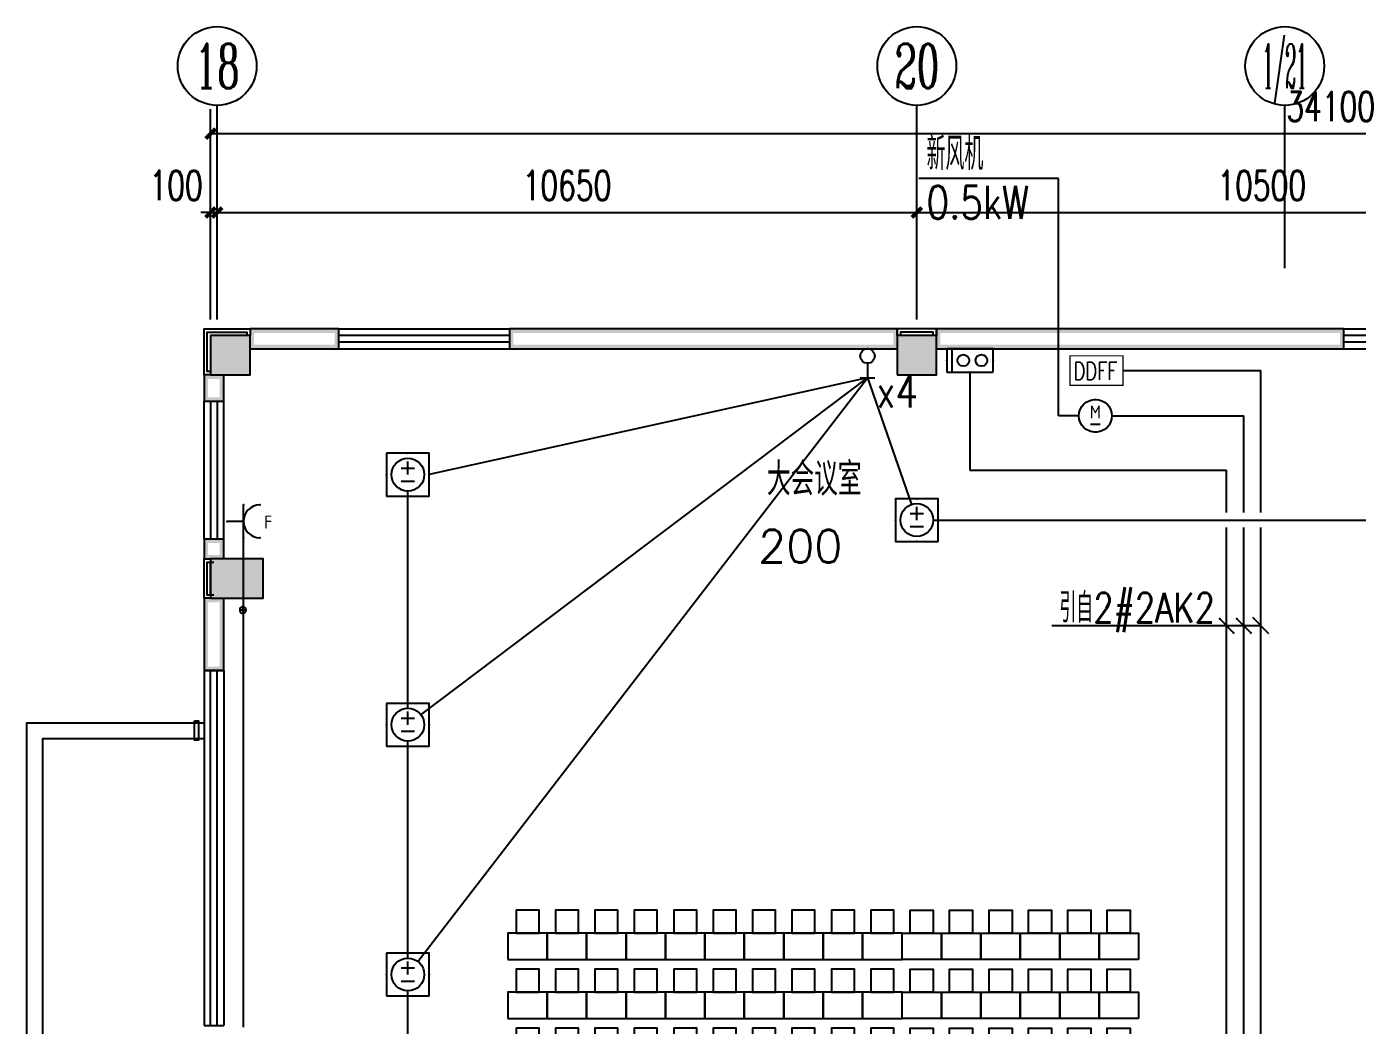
# Model space of a CAD drawing. Extents: x 101023 to 279373, y -114511 to 293844.
# Drawn here: x 203430 to 223686, y 106238 to 121441 of the extents above; entities that cross this region are included whole.
import ezdxf
from ezdxf.enums import TextEntityAlignment as Align

# ---------------------------------------------------------------- set-up
doc = ezdxf.new("R2010")
doc.units = 0
doc.header["$LTSCALE"] = 1000
doc.header["$MEASUREMENT"] = 0
for name, color, linetype in [('AXIS', 3, 'Continuous'), ('AXIS_TEXT', 7, 'Continuous'), ('BZ', 7, 'Continuous'), ('COLUMN', 2, 'Continuous'), ('DIM-照明', 3, 'Continuous'), ('EQUIP-动力', 3, 'Continuous'), ('EQUIP-插座', 3, 'Continuous'), ('EQUIP-照明', 3, 'Continuous'), ('PUB_DIM', 3, 'Continuous'), ('PUB_HATCH', 8, 'Continuous'), ('PUB_TEXT', 7, 'Continuous'), ('PUB_WALL', 2, 'Continuous'), ('STAIR', 2, 'Continuous'), ('WALL', 2, 'Continuous'), ('WINDOW', 2, 'Continuous'), ('WIRE-照明', 6, 'Continuous'), ('家具', 8, 'Continuous'), ('排水', 153, 'Continuous')]:
    doc.layers.add(name, color=color, linetype=linetype)
doc.styles.add('_TCH_AXIS', font='COMPLEX', dxfattribs={"bigfont": 'GBCBIG'})
doc.styles.add('_TCH_DIM_T3', font='SIMPLEX', dxfattribs={"width": 0.705882, "bigfont": 'GBCBIG'})
doc.styles.add('_TEL_ATTDEF', font='gbenor', dxfattribs={"bigfont": 'gbcbig'})
doc.styles.add('_TEL_DIM', font='simplex.shx', dxfattribs={"width": 0.8, "height": 3.5, "bigfont": 'gbcbig.shx'})
doc.styles.add('COMPLEX', font='COMPLEX')
doc.styles.add('HZ', font='txt', dxfattribs={"bigfont": 'hztxt'})
doc.styles.get("Standard").update_dxf_attribs({"font": 'simplex.shx', "width": 0.8, "bigfont": 'gbcbig.shx'})
doc.dimstyles.new('_TCH_ARCH&&150', dxfattribs={"dimtxt": 446.25, "dimasz": 150, "dimexe": 375, "dimexo": 450, "dimgap": 189.375, "dimtad": 1, "dimdec": 0, "dimzin": 0, "dimdsep": 46, "dimtxsty": '_TCH_DIM_T3', "dimblk": 'ARCHTICK', "dimcen": 0.09, "dimclrt": 7, "dimazin": 2, "dimtfac": 1, "dimtdec": 0, "dimtix": 1, "dimtmove": 2, "dimatfit": 3, "dimfxl": 1, "dimtolj": 1, "dimtzin": 0, "dimarcsym": 0})

# ---------------------------------------------------------------- blocks, each defined once
blk = doc.blocks.new('$equip$00002889')
for p, q in [((-0.65, 0.65), (-0.65, -0.65)), ((0.65, 0.65), (-0.65, 0.65)), ((0.65, -0.65), (0.65, 0.65)), ((-0.2, 0.2), (0.2, 0.2)), ((0, 0), (0, 0.4)), ((-0.2, -0.2), (0.2, -0.2)), ((-0.65, -0.65), (0.65, -0.65))]:
    blk.add_line(p, q)
at = {"const_width": 0.04}
blk.add_lwpolyline([(-0.65, 0.65), (-0.65, -0.65), (0.65, -0.65), (0.65, 0.65), (-0.65, 0.65), (-0.65, -0.65)], dxfattribs=at)
blk.add_circle((0, 0), 0.5)
for p in [(0, 0.65), (-0.65, 0), (0.65, 0), (0, -0.65)]:
    blk.add_point(p)
at = {"color": 7, "style": '_TEL_DIM', "flags": 1}
for tag in ['A', 'REMARK']:
    blk.add_attdef(tag, text='', height=0.00002, dxfattribs=at).set_placement((0, 0), align=Align.MIDDLE_CENTER)
blk = doc.blocks.new('$equip_U$00000128(DESKTOP-1KLGLJ7)')
at = {"const_width": 0.04}
blk.add_lwpolyline([(0.808, 0.437), (0.808, -0.461), (-0.808, -0.461), (-0.808, 0.437)], close=True, dxfattribs=at)
at = {"color": 7, "style": 'HZ', "width": 0.75}
blk.add_text('DDFF', height=0.5333, dxfattribs=at).set_placement((-0.699, -0.292))
at = {"color": 7, "style": '_TEL_DIM', "flags": 1}
blk.add_attdef('A', text='', height=0.0000167, dxfattribs=at).set_placement((0, 0), align=Align.MIDDLE_CENTER)
blk = doc.blocks.new('$equip$00002872')
blk.add_line((-0.15, -0.25), (0.15, -0.25))
at = {"const_width": 0.04}
blk.add_lwpolyline([(0, 0.5, -1), (0, -0.5, -1), (0, 0.5, 0.021884)], format="xyb", dxfattribs=at)
blk.add_circle((0, 0), 0.5)
at = {"color": 7, "style": '_TEL_DIM'}
blk.add_attdef('$TEXT$', text='', height=0.4, dxfattribs=at).set_placement((0, 0.118), align=Align.MIDDLE_CENTER)
at = {"color": 7, "style": '_TEL_DIM', "flags": 1}
for tag in ['A', 'REMARK']:
    blk.add_attdef(tag, text='', height=0.00002, dxfattribs=at).set_placement((0, 0), align=Align.MIDDLE_CENTER)
blk = doc.blocks.new('$equip$00002810')
for p, q in [((0.5, 0.5), (-0.5, 0.5)), ((0, 0.5), (0, 0))]:
    blk.add_line(p, q)
blk.add_arc((0, 1), 0.5, 180, 0)
for p in [(-0.5, 1), (0.5, 1), (-0.5, 0.5), (0.5, 0.5), (0, 0)]:
    blk.add_point(p)
at = {"color": 7, "style": '_TEL_DIM'}
blk.add_attdef('$TEXT$', text='', height=0.4, dxfattribs=at).set_placement((0.023, 1.257), align=Align.MIDDLE_CENTER)
at = {"color": 7, "style": '_TEL_DIM', "flags": 1}
for tag in ['A', 'REMARK']:
    blk.add_attdef(tag, text='', height=0.000025, dxfattribs=at).set_placement((0, 0), align=Align.MIDDLE_CENTER)
blk = doc.blocks.new('$equip_U$00000208(DESKTOP-1KLGLJ7)')
for p, q in [((0.707, 0.714), (-0.707, 0.714)), ((-0.707, 0.707), (-0.707, -0.007)), ((0.542, 0.714), (0.542, 0)), ((0.707, 0), (0.707, 0.714)), ((-0.707, 0), (0.707, 0))]:
    blk.add_line(p, q)
for centre in [(-0.35, 0.357), (0.2, 0.357)]:
    blk.add_circle(centre, 0.179)
for p in [(0, 0.714), (-0.707, 0.35), (0, 0), (0.707, 0.357)]:
    blk.add_point(p)
at = {"color": 7, "style": '_TEL_DIM', "flags": 1}
for tag in ['A', 'REMARK']:
    blk.add_attdef(tag, text='', height=0.00002, dxfattribs=at).set_placement((0, 0), align=Align.MIDDLE_CENTER)
blk = doc.blocks.new('$equip$00002672')
for p, q in [((0.222, 0.889), (-0.222, 0.889)), ((0, 0.444), (0, 0.889))]:
    blk.add_line(p, q)
blk.add_circle((0, 0.222), 0.222)
for p in [(0, 0.889), (-0.222, 0.222), (0, 0), (0.222, 0.222)]:
    blk.add_point(p)
at = {"color": 7, "style": '_TEL_DIM', "flags": 1}
for tag in ['A', 'REMARK']:
    blk.add_attdef(tag, text='', height=0.00002, dxfattribs=at).set_placement((0, 0), align=Align.MIDDLE_CENTER)
blk = doc.blocks.new('$equip_U$00000201(DESKTOP-1KLGLJ7)')
blk.add_line((-0.212, -0.212), (0.212, 0.212))
for p in [(0, 0), (0.212, 0.212), (-0.212, -0.212)]:
    blk.add_point(p)
at = {"color": 7, "style": '_TEL_DIM', "flags": 1}
for tag in ['A', 'REMARK']:
    blk.add_attdef(tag, text='', height=0.00002, dxfattribs=at).set_placement((0, 0), align=Align.MIDDLE_CENTER)
blk = doc.blocks.new('ng')
at = {"layer": '排水'}
for p, q in [((345991, 781358), (346091, 781358)), ((346041, 781408), (346041, 781308))]:
    blk.add_line(p, q, dxfattribs=at)
blk.add_circle((346041, 781358), 50, dxfattribs=at)
blk = doc.blocks.new('雨水管')
at = {"layer": '排水', "xscale": -1}
blk.add_blockref('ng', (1354092, -80444), dxfattribs=at)
blk = doc.blocks.new('_AXISO')
blk.add_circle((0, 0), 0.5)
at = {"layer": 'AXIS_TEXT', "style": 'COMPLEX', "width": 1.041667}
blk.add_attdef('A', text='', height=0.56, dxfattribs=at).set_placement((-0.25, -0.28), (0.25, -0.28), align=Align.FIT)
blk = doc.blocks.new('_ArchTick')
at = {"color": 0, "linetype": 'ByBlock', "const_width": 0.4}
blk.add_lwpolyline([(-0.5, -0.5), (0.5, 0.5)], dxfattribs=at)
blk = doc.blocks.new('*D94')
at = {"layer": 'Defpoints', "color": 0, "transparency": 16777216}
for p in [(1041708, 836915), (1007608, 834838), (1041708, 834838)]:
    blk.add_point(p, dxfattribs=at)
at = {"layer": 'PUB_DIM', "color": 0, "lineweight": -2, "transparency": 16777216}
for p, q in [((1007608, 835288), (1007608, 837290)), ((1041708, 835288), (1041708, 837290)), ((1007608, 836915), (1041708, 836915))]:
    blk.add_line(p, q, dxfattribs=at)
at = {"layer": 'PUB_DIM', "color": 0, "lineweight": -2, "transparency": 16777216, "xscale": 150, "yscale": 150, "zscale": 150, "rotation": 180}
blk.add_blockref('_ArchTick', (1007608, 836915), dxfattribs=at)
at = {"layer": 'PUB_DIM', "color": 0, "lineweight": -2, "transparency": 16777216, "xscale": 150, "yscale": 150, "zscale": 150}
blk.add_blockref('_ArchTick', (1041708, 836915), dxfattribs=at)
at = {"layer": 'PUB_DIM', "color": 7, "transparency": 16777216, "insert": (1024658, 837327), "char_height": 446.2, "attachment_point": 5, "style": '_TCH_DIM_T3'}
blk.add_mtext('\\A1;34100', dxfattribs=at)
blk = doc.blocks.new('*D95')
at = {"layer": 'Defpoints', "color": 0, "transparency": 16777216}
for p in [(1007708, 835715), (1007608, 833638), (1007708, 833638)]:
    blk.add_point(p, dxfattribs=at)
at = {"layer": 'PUB_DIM', "color": 0, "lineweight": -2, "transparency": 16777216}
for p, q in [((1007608, 834088), (1007608, 836090)), ((1007708, 834088), (1007708, 836090)), ((1007608, 835715), (1007458, 835715)), ((1007608, 835715), (1007708, 835715)), ((1007708, 835715), (1007858, 835715))]:
    blk.add_line(p, q, dxfattribs=at)
at = {"layer": 'PUB_DIM', "color": 0, "lineweight": -2, "transparency": 16777216, "xscale": 150, "yscale": 150, "zscale": 150}
blk.add_blockref('_ArchTick', (1007608, 835715), dxfattribs=at)
at = {"layer": 'PUB_DIM', "color": 0, "lineweight": -2, "transparency": 16777216, "xscale": 150, "yscale": 150, "zscale": 150, "rotation": 180}
blk.add_blockref('_ArchTick', (1007708, 835715), dxfattribs=at)
at = {"layer": 'PUB_DIM', "color": 7, "transparency": 16777216, "insert": (1007083, 836127), "char_height": 446.2, "attachment_point": 5, "style": '_TCH_DIM_T3'}
blk.add_mtext('\\A1;100', dxfattribs=at)
blk = doc.blocks.new('*D96')
at = {"layer": 'Defpoints', "color": 0, "transparency": 16777216}
for p in [(1018358, 835715), (1007708, 833638), (1018358, 833638)]:
    blk.add_point(p, dxfattribs=at)
at = {"layer": 'PUB_DIM', "color": 0, "lineweight": -2, "transparency": 16777216}
for p, q in [((1007708, 834088), (1007708, 836090)), ((1018358, 834088), (1018358, 836090)), ((1007708, 835715), (1018358, 835715))]:
    blk.add_line(p, q, dxfattribs=at)
at = {"layer": 'PUB_DIM', "color": 0, "lineweight": -2, "transparency": 16777216, "xscale": 150, "yscale": 150, "zscale": 150, "rotation": 180}
blk.add_blockref('_ArchTick', (1007708, 835715), dxfattribs=at)
at = {"layer": 'PUB_DIM', "color": 0, "lineweight": -2, "transparency": 16777216, "xscale": 150, "yscale": 150, "zscale": 150}
blk.add_blockref('_ArchTick', (1018358, 835715), dxfattribs=at)
at = {"layer": 'PUB_DIM', "color": 7, "transparency": 16777216, "insert": (1013033, 836127), "char_height": 446.2, "attachment_point": 5, "style": '_TCH_DIM_T3'}
blk.add_mtext('\\A1;10650', dxfattribs=at)
blk = doc.blocks.new('*D97')
at = {"layer": 'Defpoints', "color": 0, "transparency": 16777216}
for p in [(1028858, 835715), (1018358, 833638), (1028858, 833638)]:
    blk.add_point(p, dxfattribs=at)
at = {"layer": 'PUB_DIM', "color": 0, "lineweight": -2, "transparency": 16777216}
for p, q in [((1018358, 834088), (1018358, 836090)), ((1028858, 834088), (1028858, 836090)), ((1018358, 835715), (1028858, 835715))]:
    blk.add_line(p, q, dxfattribs=at)
at = {"layer": 'PUB_DIM', "color": 0, "lineweight": -2, "transparency": 16777216, "xscale": 150, "yscale": 150, "zscale": 150, "rotation": 180}
blk.add_blockref('_ArchTick', (1018358, 835715), dxfattribs=at)
at = {"layer": 'PUB_DIM', "color": 0, "lineweight": -2, "transparency": 16777216, "xscale": 150, "yscale": 150, "zscale": 150}
blk.add_blockref('_ArchTick', (1028858, 835715), dxfattribs=at)
at = {"layer": 'PUB_DIM', "color": 7, "transparency": 16777216, "insert": (1023608, 836127), "char_height": 446.2, "attachment_point": 5, "style": '_TCH_DIM_T3'}
blk.add_mtext('\\A1;10500', dxfattribs=at)
blk = doc.blocks.new('gf')
at = {"layer": '家具'}
for points in [[(717859, 825113), (717859, 824513), (718259, 824513), (718259, 825113)], [(718859, 825113), (718859, 824513), (719259, 824513), (719259, 825113)], [(719859, 825113), (719859, 824513), (720259, 824513), (720259, 825113)], [(720859, 825113), (720859, 824513), (721259, 824513), (721259, 825113)], [(721759, 825113), (721759, 824513), (722159, 824513), (722159, 825113)], [(722659, 825113), (722659, 824513), (723059, 824513), (723059, 825113)], [(723559, 825113), (723559, 824513), (723959, 824513), (723959, 825113)], [(724459, 825113), (724459, 824513), (724859, 824513), (724859, 825113)], [(725359, 825113), (725359, 824513), (725759, 824513), (725759, 825113)], [(726259, 825113), (726259, 824513), (726659, 824513), (726659, 825113)], [(727159, 825113), (727159, 824513), (727559, 824513), (727559, 825113)], [(728059, 825113), (728059, 824513), (728459, 824513), (728459, 825113)], [(718259, 824988), (718259, 824638), (718609, 824638), (718609, 824988)], [(719259, 824988), (719259, 824638), (719609, 824638), (719609, 824988)], [(720259, 824988), (720259, 824638), (720609, 824638), (720609, 824988)], [(721259, 824988), (721259, 824638), (721609, 824638), (721609, 824988)], [(722159, 824988), (722159, 824638), (722509, 824638), (722509, 824988)], [(723059, 824988), (723059, 824638), (723409, 824638), (723409, 824988)], [(723959, 824988), (723959, 824638), (724309, 824638), (724309, 824988)], [(724859, 824988), (724859, 824638), (725209, 824638), (725209, 824988)], [(725759, 824988), (725759, 824638), (726109, 824638), (726109, 824988)], [(726659, 824988), (726659, 824638), (727009, 824638), (727009, 824988)], [(727559, 824988), (727559, 824638), (727909, 824638), (727909, 824988)], [(728459, 824988), (728459, 824638), (728809, 824638), (728809, 824988)], [(717859, 824513), (717859, 823913), (718259, 823913), (718259, 824513)], [(718859, 824513), (718859, 823913), (719259, 823913), (719259, 824513)], [(719859, 824513), (719859, 823913), (720259, 823913), (720259, 824513)], [(720859, 824513), (720859, 823913), (721259, 823913), (721259, 824513)], [(721759, 824513), (721759, 823913), (722159, 823913), (722159, 824513)], [(722659, 824513), (722659, 823913), (723059, 823913), (723059, 824513)], [(723559, 824513), (723559, 823913), (723959, 823913), (723959, 824513)], [(724459, 824513), (724459, 823913), (724859, 823913), (724859, 824513)], [(725359, 824513), (725359, 823913), (725759, 823913), (725759, 824513)], [(726259, 824513), (726259, 823913), (726659, 823913), (726659, 824513)], [(727159, 824513), (727159, 823913), (727559, 823913), (727559, 824513)], [(728059, 824513), (728059, 823913), (728459, 823913), (728459, 824513)], [(718259, 824388), (718259, 824038), (718609, 824038), (718609, 824388)], [(719259, 824388), (719259, 824038), (719609, 824038), (719609, 824388)], [(720259, 824388), (720259, 824038), (720609, 824038), (720609, 824388)], [(721259, 824388), (721259, 824038), (721609, 824038), (721609, 824388)], [(722159, 824388), (722159, 824038), (722509, 824038), (722509, 824388)], [(723059, 824388), (723059, 824038), (723409, 824038), (723409, 824388)], [(723959, 824388), (723959, 824038), (724309, 824038), (724309, 824388)], [(724859, 824388), (724859, 824038), (725209, 824038), (725209, 824388)], [(725759, 824388), (725759, 824038), (726109, 824038), (726109, 824388)], [(726659, 824388), (726659, 824038), (727009, 824038), (727009, 824388)], [(727559, 824388), (727559, 824038), (727909, 824038), (727909, 824388)], [(728459, 824388), (728459, 824038), (728809, 824038), (728809, 824388)], [(717859, 823913), (717859, 823313), (718259, 823313), (718259, 823913)], [(718859, 823913), (718859, 823313), (719259, 823313), (719259, 823913)], [(719859, 823913), (719859, 823313), (720259, 823313), (720259, 823913)], [(720859, 823913), (720859, 823313), (721259, 823313), (721259, 823913)], [(721759, 823913), (721759, 823313), (722159, 823313), (722159, 823913)], [(722659, 823913), (722659, 823313), (723059, 823313), (723059, 823913)], [(723559, 823913), (723559, 823313), (723959, 823313), (723959, 823913)], [(724459, 823913), (724459, 823313), (724859, 823313), (724859, 823913)], [(725359, 823913), (725359, 823313), (725759, 823313), (725759, 823913)], [(726259, 823913), (726259, 823313), (726659, 823313), (726659, 823913)], [(727159, 823913), (727159, 823313), (727559, 823313), (727559, 823913)], [(728059, 823913), (728059, 823313), (728459, 823313), (728459, 823913)], [(718259, 823788), (718259, 823438), (718609, 823438), (718609, 823788)], [(719259, 823788), (719259, 823438), (719609, 823438), (719609, 823788)], [(720259, 823788), (720259, 823438), (720609, 823438), (720609, 823788)], [(721259, 823788), (721259, 823438), (721609, 823438), (721609, 823788)], [(722159, 823788), (722159, 823438), (722509, 823438), (722509, 823788)], [(723059, 823788), (723059, 823438), (723409, 823438), (723409, 823788)], [(723959, 823788), (723959, 823438), (724309, 823438), (724309, 823788)], [(724859, 823788), (724859, 823438), (725209, 823438), (725209, 823788)], [(725759, 823788), (725759, 823438), (726109, 823438), (726109, 823788)], [(726659, 823788), (726659, 823438), (727009, 823438), (727009, 823788)], [(727559, 823788), (727559, 823438), (727909, 823438), (727909, 823788)], [(728459, 823788), (728459, 823438), (728809, 823438), (728809, 823788)], [(710704, 817613), (710704, 823613), (710804, 823613), (710804, 817613)], [(717859, 823313), (717859, 822713), (718259, 822713), (718259, 823313)], [(718859, 823313), (718859, 822713), (719259, 822713), (719259, 823313)], [(719859, 823313), (719859, 822713), (720259, 822713), (720259, 823313)], [(720859, 823313), (720859, 822713), (721259, 822713), (721259, 823313)], [(721759, 823313), (721759, 822713), (722159, 822713), (722159, 823313)], [(722659, 823313), (722659, 822713), (723059, 822713), (723059, 823313)], [(723559, 823313), (723559, 822713), (723959, 822713), (723959, 823313)], [(724459, 823313), (724459, 822713), (724859, 822713), (724859, 823313)], [(725359, 823313), (725359, 822713), (725759, 822713), (725759, 823313)], [(726259, 823313), (726259, 822713), (726659, 822713), (726659, 823313)], [(727159, 823313), (727159, 822713), (727559, 822713), (727559, 823313)], [(728059, 823313), (728059, 822713), (728459, 822713), (728459, 823313)], [(718259, 823188), (718259, 822838), (718609, 822838), (718609, 823188)], [(719259, 823188), (719259, 822838), (719609, 822838), (719609, 823188)], [(720259, 823188), (720259, 822838), (720609, 822838), (720609, 823188)], [(721259, 823188), (721259, 822838), (721609, 822838), (721609, 823188)], [(722159, 823188), (722159, 822838), (722509, 822838), (722509, 823188)], [(723059, 823188), (723059, 822838), (723409, 822838), (723409, 823188)], [(723959, 823188), (723959, 822838), (724309, 822838), (724309, 823188)], [(724859, 823188), (724859, 822838), (725209, 822838), (725209, 823188)], [(725759, 823188), (725759, 822838), (726109, 822838), (726109, 823188)], [(726659, 823188), (726659, 822838), (727009, 822838), (727009, 823188)], [(727559, 823188), (727559, 822838), (727909, 822838), (727909, 823188)], [(728459, 823188), (728459, 822838), (728809, 822838), (728809, 823188)], [(716859, 822713), (716859, 822113), (717259, 822113), (717259, 822713)], [(717859, 822713), (717859, 822113), (718259, 822113), (718259, 822713)], [(718859, 822713), (718859, 822113), (719259, 822113), (719259, 822713)], [(719859, 822713), (719859, 822113), (720259, 822113), (720259, 822713)], [(720859, 822713), (720859, 822113), (721259, 822113), (721259, 822713)], [(721759, 822713), (721759, 822113), (722159, 822113), (722159, 822713)], [(722659, 822713), (722659, 822113), (723059, 822113), (723059, 822713)], [(723559, 822713), (723559, 822113), (723959, 822113), (723959, 822713)], [(724459, 822713), (724459, 822113), (724859, 822113), (724859, 822713)], [(725359, 822713), (725359, 822113), (725759, 822113), (725759, 822713)], [(726259, 822713), (726259, 822113), (726659, 822113), (726659, 822713)], [(727159, 822713), (727159, 822113), (727559, 822113), (727559, 822713)], [(728059, 822713), (728059, 822113), (728459, 822113), (728459, 822713)], [(717259, 822588), (717259, 822238), (717609, 822238), (717609, 822588)], [(718259, 822588), (718259, 822238), (718609, 822238), (718609, 822588)], [(719259, 822588), (719259, 822238), (719609, 822238), (719609, 822588)], [(720259, 822588), (720259, 822238), (720609, 822238), (720609, 822588)], [(721259, 822588), (721259, 822238), (721609, 822238), (721609, 822588)], [(722159, 822588), (722159, 822238), (722509, 822238), (722509, 822588)], [(723059, 822588), (723059, 822238), (723409, 822238), (723409, 822588)], [(723959, 822588), (723959, 822238), (724309, 822238), (724309, 822588)], [(724859, 822588), (724859, 822238), (725209, 822238), (725209, 822588)], [(725759, 822588), (725759, 822238), (726109, 822238), (726109, 822588)], [(726659, 822588), (726659, 822238), (727009, 822238), (727009, 822588)], [(727559, 822588), (727559, 822238), (727909, 822238), (727909, 822588)], [(728459, 822588), (728459, 822238), (728809, 822238), (728809, 822588)], [(716859, 822113), (716859, 821513), (717259, 821513), (717259, 822113)], [(717859, 822113), (717859, 821513), (718259, 821513), (718259, 822113)], [(718859, 822113), (718859, 821513), (719259, 821513), (719259, 822113)], [(719859, 822113), (719859, 821513), (720259, 821513), (720259, 822113)], [(720859, 822113), (720859, 821513), (721259, 821513), (721259, 822113)], [(721759, 822113), (721759, 821513), (722159, 821513), (722159, 822113)], [(722659, 822113), (722659, 821513), (723059, 821513), (723059, 822113)], [(723559, 822113), (723559, 821513), (723959, 821513), (723959, 822113)], [(724459, 822113), (724459, 821513), (724859, 821513), (724859, 822113)], [(725359, 822113), (725359, 821513), (725759, 821513), (725759, 822113)], [(726259, 822113), (726259, 821513), (726659, 821513), (726659, 822113)], [(727159, 822113), (727159, 821513), (727559, 821513), (727559, 822113)], [(728059, 822113), (728059, 821513), (728459, 821513), (728459, 822113)], [(717259, 821988), (717259, 821638), (717609, 821638), (717609, 821988)], [(718259, 821988), (718259, 821638), (718609, 821638), (718609, 821988)], [(719259, 821988), (719259, 821638), (719609, 821638), (719609, 821988)], [(720259, 821988), (720259, 821638), (720609, 821638), (720609, 821988)], [(721259, 821988), (721259, 821638), (721609, 821638), (721609, 821988)], [(722159, 821988), (722159, 821638), (722509, 821638), (722509, 821988)], [(723059, 821988), (723059, 821638), (723409, 821638), (723409, 821988)], [(723959, 821988), (723959, 821638), (724309, 821638), (724309, 821988)], [(724859, 821988), (724859, 821638), (725209, 821638), (725209, 821988)], [(725759, 821988), (725759, 821638), (726109, 821638), (726109, 821988)], [(726659, 821988), (726659, 821638), (727009, 821638), (727009, 821988)], [(727559, 821988), (727559, 821638), (727909, 821638), (727909, 821988)], [(728459, 821988), (728459, 821638), (728809, 821638), (728809, 821988)], [(716859, 820913), (716859, 821513), (717259, 821513), (717259, 820913)], [(717259, 821038), (717259, 821388), (717609, 821388), (717609, 821038)], [(717859, 820913), (717859, 821513), (718259, 821513), (718259, 820913)], [(718259, 821038), (718259, 821388), (718609, 821388), (718609, 821038)], [(718859, 820913), (718859, 821513), (719259, 821513), (719259, 820913)], [(719259, 821038), (719259, 821388), (719609, 821388), (719609, 821038)], [(719859, 820913), (719859, 821513), (720259, 821513), (720259, 820913)], [(720259, 821038), (720259, 821388), (720609, 821388), (720609, 821038)], [(720859, 820913), (720859, 821513), (721259, 821513), (721259, 820913)], [(721259, 821038), (721259, 821388), (721609, 821388), (721609, 821038)], [(721759, 820913), (721759, 821513), (722159, 821513), (722159, 820913)], [(722159, 821038), (722159, 821388), (722509, 821388), (722509, 821038)], [(722659, 820913), (722659, 821513), (723059, 821513), (723059, 820913)], [(723059, 821038), (723059, 821388), (723409, 821388), (723409, 821038)], [(723559, 820913), (723559, 821513), (723959, 821513), (723959, 820913)], [(723959, 821038), (723959, 821388), (724309, 821388), (724309, 821038)], [(724459, 820913), (724459, 821513), (724859, 821513), (724859, 820913)], [(724859, 821038), (724859, 821388), (725209, 821388), (725209, 821038)], [(725359, 820913), (725359, 821513), (725759, 821513), (725759, 820913)], [(725759, 821038), (725759, 821388), (726109, 821388), (726109, 821038)], [(726259, 820913), (726259, 821513), (726659, 821513), (726659, 820913)], [(726659, 821038), (726659, 821388), (727009, 821388), (727009, 821038)], [(727159, 820913), (727159, 821513), (727559, 821513), (727559, 820913)], [(727559, 821038), (727559, 821388), (727909, 821388), (727909, 821038)], [(728059, 820913), (728059, 821513), (728459, 821513), (728459, 820913)], [(728459, 821038), (728459, 821388), (728809, 821388), (728809, 821038)], [(714226, 821363), (714676, 821363), (714676, 819863), (714226, 819863)], [(716859, 820313), (716859, 820913), (717259, 820913), (717259, 820313)], [(717259, 820438), (717259, 820788), (717609, 820788), (717609, 820438)], [(717859, 820313), (717859, 820913), (718259, 820913), (718259, 820313)], [(718259, 820438), (718259, 820788), (718609, 820788), (718609, 820438)], [(718859, 820313), (718859, 820913), (719259, 820913), (719259, 820313)], [(719259, 820438), (719259, 820788), (719609, 820788), (719609, 820438)], [(719859, 820313), (719859, 820913), (720259, 820913), (720259, 820313)], [(720259, 820438), (720259, 820788), (720609, 820788), (720609, 820438)], [(720859, 820313), (720859, 820913), (721259, 820913), (721259, 820313)], [(721259, 820438), (721259, 820788), (721609, 820788), (721609, 820438)], [(721759, 820313), (721759, 820913), (722159, 820913), (722159, 820313)], [(722159, 820438), (722159, 820788), (722509, 820788), (722509, 820438)], [(722659, 820313), (722659, 820913), (723059, 820913), (723059, 820313)], [(723059, 820438), (723059, 820788), (723409, 820788), (723409, 820438)], [(723559, 820313), (723559, 820913), (723959, 820913), (723959, 820313)], [(723959, 820438), (723959, 820788), (724309, 820788), (724309, 820438)], [(724459, 820313), (724459, 820913), (724859, 820913), (724859, 820313)], [(724859, 820438), (724859, 820788), (725209, 820788), (725209, 820438)], [(725359, 820313), (725359, 820913), (725759, 820913), (725759, 820313)], [(725759, 820438), (725759, 820788), (726109, 820788), (726109, 820438)], [(726259, 820313), (726259, 820913), (726659, 820913), (726659, 820313)], [(726659, 820438), (726659, 820788), (727009, 820788), (727009, 820438)], [(727159, 820313), (727159, 820913), (727559, 820913), (727559, 820313)], [(727559, 820438), (727559, 820788), (727909, 820788), (727909, 820438)], [(728059, 820313), (728059, 820913), (728459, 820913), (728459, 820313)], [(728459, 820438), (728459, 820788), (728809, 820788), (728809, 820438)], [(716859, 819713), (716859, 820313), (717259, 820313), (717259, 819713)], [(717259, 819838), (717259, 820188), (717609, 820188), (717609, 819838)], [(717859, 819713), (717859, 820313), (718259, 820313), (718259, 819713)], [(718259, 819838), (718259, 820188), (718609, 820188), (718609, 819838)], [(718859, 819713), (718859, 820313), (719259, 820313), (719259, 819713)], [(719259, 819838), (719259, 820188), (719609, 820188), (719609, 819838)], [(719859, 819713), (719859, 820313), (720259, 820313), (720259, 819713)], [(720259, 819838), (720259, 820188), (720609, 820188), (720609, 819838)], [(720859, 819713), (720859, 820313), (721259, 820313), (721259, 819713)], [(721259, 819838), (721259, 820188), (721609, 820188), (721609, 819838)], [(721759, 819713), (721759, 820313), (722159, 820313), (722159, 819713)], [(722159, 819838), (722159, 820188), (722509, 820188), (722509, 819838)], [(722659, 819713), (722659, 820313), (723059, 820313), (723059, 819713)], [(723059, 819838), (723059, 820188), (723409, 820188), (723409, 819838)], [(723559, 819713), (723559, 820313), (723959, 820313), (723959, 819713)], [(723959, 819838), (723959, 820188), (724309, 820188), (724309, 819838)], [(724459, 819713), (724459, 820313), (724859, 820313), (724859, 819713)], [(724859, 819838), (724859, 820188), (725209, 820188), (725209, 819838)], [(725359, 819713), (725359, 820313), (725759, 820313), (725759, 819713)], [(725759, 819838), (725759, 820188), (726109, 820188), (726109, 819838)], [(726259, 819713), (726259, 820313), (726659, 820313), (726659, 819713)], [(726659, 819838), (726659, 820188), (727009, 820188), (727009, 819838)], [(727159, 819713), (727159, 820313), (727559, 820313), (727559, 819713)], [(727559, 819838), (727559, 820188), (727909, 820188), (727909, 819838)], [(728059, 819713), (728059, 820313), (728459, 820313), (728459, 819713)], [(728459, 819838), (728459, 820188), (728809, 820188), (728809, 819838)], [(716859, 819113), (716859, 819713), (717259, 819713), (717259, 819113)], [(717259, 819238), (717259, 819588), (717609, 819588), (717609, 819238)], [(717859, 819113), (717859, 819713), (718259, 819713), (718259, 819113)], [(718259, 819238), (718259, 819588), (718609, 819588), (718609, 819238)], [(718859, 819113), (718859, 819713), (719259, 819713), (719259, 819113)], [(719259, 819238), (719259, 819588), (719609, 819588), (719609, 819238)], [(719859, 819113), (719859, 819713), (720259, 819713), (720259, 819113)], [(720259, 819238), (720259, 819588), (720609, 819588), (720609, 819238)], [(720859, 819113), (720859, 819713), (721259, 819713), (721259, 819113)], [(721259, 819238), (721259, 819588), (721609, 819588), (721609, 819238)], [(721759, 819113), (721759, 819713), (722159, 819713), (722159, 819113)], [(722159, 819238), (722159, 819588), (722509, 819588), (722509, 819238)], [(722659, 819113), (722659, 819713), (723059, 819713), (723059, 819113)], [(723059, 819238), (723059, 819588), (723409, 819588), (723409, 819238)], [(723559, 819113), (723559, 819713), (723959, 819713), (723959, 819113)], [(723959, 819238), (723959, 819588), (724309, 819588), (724309, 819238)], [(724459, 819113), (724459, 819713), (724859, 819713), (724859, 819113)], [(724859, 819238), (724859, 819588), (725209, 819588), (725209, 819238)], [(725359, 819113), (725359, 819713), (725759, 819713), (725759, 819113)], [(725759, 819238), (725759, 819588), (726109, 819588), (726109, 819238)], [(726259, 819113), (726259, 819713), (726659, 819713), (726659, 819113)], [(726659, 819238), (726659, 819588), (727009, 819588), (727009, 819238)], [(727159, 819113), (727159, 819713), (727559, 819713), (727559, 819113)], [(727559, 819238), (727559, 819588), (727909, 819588), (727909, 819238)], [(728059, 819113), (728059, 819713), (728459, 819713), (728459, 819113)], [(728459, 819238), (728459, 819588), (728809, 819588), (728809, 819238)], [(716859, 818513), (716859, 819113), (717259, 819113), (717259, 818513)], [(717259, 818638), (717259, 818988), (717609, 818988), (717609, 818638)], [(717859, 818513), (717859, 819113), (718259, 819113), (718259, 818513)], [(718259, 818638), (718259, 818988), (718609, 818988), (718609, 818638)], [(718859, 818513), (718859, 819113), (719259, 819113), (719259, 818513)], [(719259, 818638), (719259, 818988), (719609, 818988), (719609, 818638)], [(719859, 818513), (719859, 819113), (720259, 819113), (720259, 818513)], [(720259, 818638), (720259, 818988), (720609, 818988), (720609, 818638)], [(720859, 818513), (720859, 819113), (721259, 819113), (721259, 818513)], [(721259, 818638), (721259, 818988), (721609, 818988), (721609, 818638)], [(721759, 818513), (721759, 819113), (722159, 819113), (722159, 818513)], [(722159, 818638), (722159, 818988), (722509, 818988), (722509, 818638)], [(722659, 818513), (722659, 819113), (723059, 819113), (723059, 818513)], [(723059, 818638), (723059, 818988), (723409, 818988), (723409, 818638)], [(723559, 818513), (723559, 819113), (723959, 819113), (723959, 818513)], [(723959, 818638), (723959, 818988), (724309, 818988), (724309, 818638)], [(724459, 818513), (724459, 819113), (724859, 819113), (724859, 818513)], [(724859, 818638), (724859, 818988), (725209, 818988), (725209, 818638)], [(725359, 818513), (725359, 819113), (725759, 819113), (725759, 818513)], [(725759, 818638), (725759, 818988), (726109, 818988), (726109, 818638)], [(726259, 818513), (726259, 819113), (726659, 819113), (726659, 818513)], [(726659, 818638), (726659, 818988), (727009, 818988), (727009, 818638)], [(727159, 818513), (727159, 819113), (727559, 819113), (727559, 818513)], [(727559, 818638), (727559, 818988), (727909, 818988), (727909, 818638)], [(728059, 818513), (728059, 819113), (728459, 819113), (728459, 818513)], [(728459, 818638), (728459, 818988), (728809, 818988), (728809, 818638)], [(717859, 817913), (717859, 818513), (718259, 818513), (718259, 817913)], [(718259, 818038), (718259, 818388), (718609, 818388), (718609, 818038)], [(718859, 817913), (718859, 818513), (719259, 818513), (719259, 817913)], [(719259, 818038), (719259, 818388), (719609, 818388), (719609, 818038)], [(719859, 817913), (719859, 818513), (720259, 818513), (720259, 817913)], [(720259, 818038), (720259, 818388), (720609, 818388), (720609, 818038)], [(720859, 817913), (720859, 818513), (721259, 818513), (721259, 817913)], [(721259, 818038), (721259, 818388), (721609, 818388), (721609, 818038)], [(721759, 817913), (721759, 818513), (722159, 818513), (722159, 817913)], [(722159, 818038), (722159, 818388), (722509, 818388), (722509, 818038)], [(722659, 817913), (722659, 818513), (723059, 818513), (723059, 817913)], [(723059, 818038), (723059, 818388), (723409, 818388), (723409, 818038)], [(723559, 817913), (723559, 818513), (723959, 818513), (723959, 817913)], [(723959, 818038), (723959, 818388), (724309, 818388), (724309, 818038)], [(724459, 817913), (724459, 818513), (724859, 818513), (724859, 817913)], [(724859, 818038), (724859, 818388), (725209, 818388), (725209, 818038)], [(725359, 817913), (725359, 818513), (725759, 818513), (725759, 817913)], [(725759, 818038), (725759, 818388), (726109, 818388), (726109, 818038)], [(726259, 817913), (726259, 818513), (726659, 818513), (726659, 817913)], [(726659, 818038), (726659, 818388), (727009, 818388), (727009, 818038)], [(727159, 817913), (727159, 818513), (727559, 818513), (727559, 817913)], [(727559, 818038), (727559, 818388), (727909, 818388), (727909, 818038)], [(728059, 817913), (728059, 818513), (728459, 818513), (728459, 817913)], [(728459, 818038), (728459, 818388), (728809, 818388), (728809, 818038)], [(717859, 817313), (717859, 817913), (718259, 817913), (718259, 817313)], [(718259, 817438), (718259, 817788), (718609, 817788), (718609, 817438)], [(718859, 817313), (718859, 817913), (719259, 817913), (719259, 817313)], [(719259, 817438), (719259, 817788), (719609, 817788), (719609, 817438)], [(719859, 817313), (719859, 817913), (720259, 817913), (720259, 817313)], [(720259, 817438), (720259, 817788), (720609, 817788), (720609, 817438)], [(720859, 817313), (720859, 817913), (721259, 817913), (721259, 817313)], [(721259, 817438), (721259, 817788), (721609, 817788), (721609, 817438)], [(721759, 817313), (721759, 817913), (722159, 817913), (722159, 817313)], [(722159, 817438), (722159, 817788), (722509, 817788), (722509, 817438)], [(722659, 817313), (722659, 817913), (723059, 817913), (723059, 817313)], [(723059, 817438), (723059, 817788), (723409, 817788), (723409, 817438)], [(723559, 817313), (723559, 817913), (723959, 817913), (723959, 817313)], [(723959, 817438), (723959, 817788), (724309, 817788), (724309, 817438)], [(724459, 817313), (724459, 817913), (724859, 817913), (724859, 817313)], [(724859, 817438), (724859, 817788), (725209, 817788), (725209, 817438)], [(725359, 817313), (725359, 817913), (725759, 817913), (725759, 817313)], [(725759, 817438), (725759, 817788), (726109, 817788), (726109, 817438)], [(726259, 817313), (726259, 817913), (726659, 817913), (726659, 817313)], [(726659, 817438), (726659, 817788), (727009, 817788), (727009, 817438)], [(727159, 817313), (727159, 817913), (727559, 817913), (727559, 817313)], [(727559, 817438), (727559, 817788), (727909, 817788), (727909, 817438)], [(728059, 817313), (728059, 817913), (728459, 817913), (728459, 817313)], [(728459, 817438), (728459, 817788), (728809, 817788), (728809, 817438)], [(717859, 816713), (717859, 817313), (718259, 817313), (718259, 816713)], [(718259, 816838), (718259, 817188), (718609, 817188), (718609, 816838)], [(718859, 816713), (718859, 817313), (719259, 817313), (719259, 816713)], [(719259, 816838), (719259, 817188), (719609, 817188), (719609, 816838)], [(719859, 816713), (719859, 817313), (720259, 817313), (720259, 816713)], [(720259, 816838), (720259, 817188), (720609, 817188), (720609, 816838)], [(720859, 816713), (720859, 817313), (721259, 817313), (721259, 816713)], [(721259, 816838), (721259, 817188), (721609, 817188), (721609, 816838)], [(721759, 816713), (721759, 817313), (722159, 817313), (722159, 816713)], [(722159, 816838), (722159, 817188), (722509, 817188), (722509, 816838)], [(722659, 816713), (722659, 817313), (723059, 817313), (723059, 816713)], [(723059, 816838), (723059, 817188), (723409, 817188), (723409, 816838)], [(723559, 816713), (723559, 817313), (723959, 817313), (723959, 816713)], [(723959, 816838), (723959, 817188), (724309, 817188), (724309, 816838)], [(724459, 816713), (724459, 817313), (724859, 817313), (724859, 816713)], [(724859, 816838), (724859, 817188), (725209, 817188), (725209, 816838)], [(725359, 816713), (725359, 817313), (725759, 817313), (725759, 816713)], [(725759, 816838), (725759, 817188), (726109, 817188), (726109, 816838)], [(726259, 816713), (726259, 817313), (726659, 817313), (726659, 816713)], [(726659, 816838), (726659, 817188), (727009, 817188), (727009, 816838)], [(727159, 816713), (727159, 817313), (727559, 817313), (727559, 816713)], [(727559, 816838), (727559, 817188), (727909, 817188), (727909, 816838)], [(728059, 816713), (728059, 817313), (728459, 817313), (728459, 816713)], [(728459, 816838), (728459, 817188), (728809, 817188), (728809, 816838)], [(717859, 816713), (717859, 816113), (718259, 816113), (718259, 816713)], [(718259, 816588), (718259, 816238), (718609, 816238), (718609, 816588)], [(718859, 816113), (718859, 816713), (719259, 816713), (719259, 816113)], [(719259, 816238), (719259, 816588), (719609, 816588), (719609, 816238)], [(719859, 816113), (719859, 816713), (720259, 816713), (720259, 816113)], [(720259, 816238), (720259, 816588), (720609, 816588), (720609, 816238)], [(720859, 816113), (720859, 816713), (721259, 816713), (721259, 816113)], [(721259, 816238), (721259, 816588), (721609, 816588), (721609, 816238)], [(721759, 816113), (721759, 816713), (722159, 816713), (722159, 816113)], [(722159, 816238), (722159, 816588), (722509, 816588), (722509, 816238)], [(722659, 816113), (722659, 816713), (723059, 816713), (723059, 816113)], [(723059, 816238), (723059, 816588), (723409, 816588), (723409, 816238)], [(723559, 816113), (723559, 816713), (723959, 816713), (723959, 816113)], [(723959, 816238), (723959, 816588), (724309, 816588), (724309, 816238)], [(724459, 816113), (724459, 816713), (724859, 816713), (724859, 816113)], [(724859, 816238), (724859, 816588), (725209, 816588), (725209, 816238)], [(725359, 816113), (725359, 816713), (725759, 816713), (725759, 816113)], [(725759, 816238), (725759, 816588), (726109, 816588), (726109, 816238)], [(726259, 816113), (726259, 816713), (726659, 816713), (726659, 816113)], [(726659, 816238), (726659, 816588), (727009, 816588), (727009, 816238)], [(727159, 816113), (727159, 816713), (727559, 816713), (727559, 816113)], [(727559, 816238), (727559, 816588), (727909, 816588), (727909, 816238)], [(728059, 816113), (728059, 816713), (728459, 816713), (728459, 816113)], [(728459, 816238), (728459, 816588), (728809, 816588), (728809, 816238)], [(717859, 816113), (717859, 815513), (718259, 815513), (718259, 816113)], [(718259, 815988), (718259, 815638), (718609, 815638), (718609, 815988)], [(718859, 815513), (718859, 816113), (719259, 816113), (719259, 815513)], [(719259, 815638), (719259, 815988), (719609, 815988), (719609, 815638)], [(719859, 815513), (719859, 816113), (720259, 816113), (720259, 815513)], [(720259, 815638), (720259, 815988), (720609, 815988), (720609, 815638)], [(720859, 815513), (720859, 816113), (721259, 816113), (721259, 815513)], [(721259, 815638), (721259, 815988), (721609, 815988), (721609, 815638)], [(721759, 815513), (721759, 816113), (722159, 816113), (722159, 815513)], [(722159, 815638), (722159, 815988), (722509, 815988), (722509, 815638)], [(722659, 815513), (722659, 816113), (723059, 816113), (723059, 815513)], [(723059, 815638), (723059, 815988), (723409, 815988), (723409, 815638)], [(723559, 815513), (723559, 816113), (723959, 816113), (723959, 815513)], [(723959, 815638), (723959, 815988), (724309, 815988), (724309, 815638)], [(724459, 815513), (724459, 816113), (724859, 816113), (724859, 815513)], [(724859, 815638), (724859, 815988), (725209, 815988), (725209, 815638)], [(725359, 815513), (725359, 816113), (725759, 816113), (725759, 815513)], [(725759, 815638), (725759, 815988), (726109, 815988), (726109, 815638)], [(726259, 815513), (726259, 816113), (726659, 816113), (726659, 815513)], [(726659, 815638), (726659, 815988), (727009, 815988), (727009, 815638)], [(727159, 815513), (727159, 816113), (727559, 816113), (727559, 815513)], [(727559, 815638), (727559, 815988), (727909, 815988), (727909, 815638)], [(728059, 815513), (728059, 816113), (728459, 816113), (728459, 815513)], [(728459, 815638), (728459, 815988), (728809, 815988), (728809, 815638)]]:
    blk.add_lwpolyline(points, close=True, dxfattribs=at)
blk = doc.blocks.new('$WINLIB2D$00000001')
at = {"color": 0}
for points in [[(-0.5, 0.5), (-0.5, -0.5)], [(-0.5, 0.5), (0.5, 0.5)], [(0.5, -0.5), (0.5, 0.5)], [(0.5, 0.1667), (-0.5, 0.1667)], [(0.5, -0.1667), (-0.5, -0.1667)], [(-0.5, -0.5), (0.5, -0.5)]]:
    blk.add_lwpolyline(points, dxfattribs=at)
blk = doc.blocks.new('_FZH')
blk.add_lwpolyline([(-0.5, -0.5), (0.5, -0.5), (0.5, 0.5), (-0.5, 0.5)], close=True)
at = {"layer": 'PUB_HATCH'}
blk.add_solid([(-0.5, -0.5), (0.5, -0.5), (-0.5, 0.5), (0.5, 0.5)], dxfattribs=at)
blk = doc.blocks.new('ERT')
at = {"layer": 'AXIS'}
for p, q in [((1007708.2, 834868.8), (1007708.2, 837344.4)), ((1018358.2, 834868.8), (1018358.2, 837344.4)), ((1023958.2, 834868.8), (1023958.2, 837344.4))]:
    blk.add_line(p, q, dxfattribs=at)
ref = blk.add_blockref('_AXISO', (1007708.2, 837944.4), dxfattribs=dict(at, xscale=1200, yscale=1200, zscale=1200))
ref.add_attrib('A', '18', dxfattribs={"layer": 'AXIS_TEXT', "height": 678.82, "style": '_TCH_AXIS', "width": 0.724138}).set_placement((1007368.8, 837605), (1008047.6, 837605), align=Align.FIT)
ref = blk.add_blockref('_AXISO', (1018358.2, 837944.4), dxfattribs=dict(at, xscale=1200, yscale=1200, zscale=1200))
ref.add_attrib('A', '20', dxfattribs={"layer": 'AXIS_TEXT', "height": 678.82, "style": '_TCH_AXIS', "width": 0.617647}).set_placement((1018018.8, 837605), (1018697.6, 837605), align=Align.FIT)
ref = blk.add_blockref('_AXISO', (1023958.2, 837944.4), dxfattribs=dict(at, xscale=1200, yscale=1200, zscale=1200))
ref.add_attrib('A', '1/21', dxfattribs={"layer": 'AXIS_TEXT', "height": 678.82, "style": '_TCH_AXIS', "width": 0.318182}).set_placement((1023618.8, 837605), (1024297.6, 837605), align=Align.FIT)
at = {"layer": 'PUB_DIM'}
for p1, p2, picture, middle in [((1007608.2, 834837.6), (1041708.2, 834837.6), '*D94', (1024658.2, 837327)), ((1007708.2, 833637.6), (1018358.2, 833637.6), '*D96', (1013033.2, 836127)), ((1018358.2, 833637.6), (1028858.2, 833637.6), '*D97', (1023608.2, 836127))]:
    dim = blk.add_aligned_dim(p1=p1, p2=p2, distance=2076.9, dimstyle='_TCH_ARCH&&150', dxfattribs=at)
    dim.commit()
    dim.dimension.update_dxf_attribs({"geometry": picture, "text_midpoint": middle})
dim = blk.add_linear_dim(base=(1007708.2, 835714.5), p1=(1007608.2, 833637.6), p2=(1007708.2, 833637.6), angle=0, dimstyle='_TCH_ARCH&&150', dxfattribs=at)
dim.commit()
dim.dimension.update_dxf_attribs({"geometry": '*D95', "text_midpoint": (1007083.2, 836127), "dimtype": 129})
blk = doc.blocks.new('A$C54854E18')
at = {"layer": 'PUB_WALL'}
for points in [[(91899.8, 69555.5), (90549.9, 69555.5), (90609.9, 69495.5), (91839.8, 69495.5)], [(90549.9, 69555.5), (90549.9, 69255.5), (90609.9, 69315.5), (90609.9, 69495.5)], [(91899.8, 69255.5), (91899.8, 69555.5), (91839.8, 69495.5), (91839.8, 69315.5)], [(100399.9, 69555.5), (94499.8, 69555.5), (94559.8, 69495.5), (100339.9, 69495.5)], [(94499.8, 69555.5), (94499.8, 69255.5), (94559.8, 69315.5), (94559.8, 69495.5)], [(100399.9, 69255.5), (100399.9, 69555.5), (100339.9, 69495.5), (100339.9, 69315.5)], [(107199.9, 69555.5), (100999.9, 69555.5), (101059.9, 69495.5), (107139.9, 69495.5)], [(100999.9, 69555.5), (100999.9, 69255.5), (101059.9, 69315.5), (101059.9, 69495.5)], [(107199.9, 69255.5), (107199.9, 69555.5), (107139.9, 69495.5), (107139.9, 69315.5)], [(90549.9, 69455.5), (89949.9, 69455.5), (90009.9, 69395.5), (90489.9, 69395.5)], [(89949.9, 69455.5), (89949.9, 68855.5), (90009.9, 68915.5), (90009.9, 69395.5)], [(90549.9, 68855.5), (90549.9, 69455.5), (90489.9, 69395.5), (90489.9, 68915.5)], [(90549.9, 69255.5), (91899.8, 69255.5), (91839.8, 69315.5), (90609.9, 69315.5)], [(94499.8, 69255.5), (100399.9, 69255.5), (100339.9, 69315.5), (94559.8, 69315.5)], [(100999.9, 69455.5), (100399.9, 69455.5), (100459.9, 69395.5), (100939.9, 69395.5)], [(100399.9, 69455.5), (100399.9, 68855.5), (100459.9, 68915.5), (100459.9, 69395.5)], [(100999.9, 68855.5), (100999.9, 69455.5), (100939.9, 69395.5), (100939.9, 68915.5)], [(100999.9, 69255.5), (107199.9, 69255.5), (107139.9, 69315.5), (101059.9, 69315.5)], [(89949.9, 68855.5), (90549.9, 68855.5), (90489.9, 68915.5), (90009.9, 68915.5)], [(100399.9, 68855.5), (100999.9, 68855.5), (100939.9, 68915.5), (100459.9, 68915.5)], [(89850, 68855.5), (89850, 68456), (89910, 68516), (89910, 68795.5)], [(90150, 68855.5), (89850, 68855.5), (89910, 68795.5), (90090, 68795.5)], [(90150, 68456), (90150, 68855.5), (90090, 68795.5), (90090, 68516)], [(89850, 68456), (90150, 68456), (90090, 68516), (89910, 68516)], [(90150, 66356), (89850, 66356), (89910, 66296), (90090, 66296)], [(89850, 66356), (89850, 66055.5), (89910, 66115.5), (89910, 66296)], [(90150, 66055.5), (90150, 66356), (90090, 66296), (90090, 66115.5)], [(89850, 66055.5), (90150, 66055.5), (90090, 66115.5), (89910, 66115.5)], [(90749.9, 66055.5), (89949.9, 66055.5), (90009.9, 65995.5), (90689.9, 65995.5)], [(89949.9, 66055.5), (89949.9, 65455.5), (90009.9, 65515.5), (90009.9, 65995.5)], [(90749.9, 65455.5), (90749.9, 66055.5), (90689.9, 65995.5), (90689.9, 65515.5)], [(89850, 65455.5), (89850, 64355.5), (89910, 64415.5), (89910, 65395.5)], [(90150, 65455.5), (89850, 65455.5), (89910, 65395.5), (90090, 65395.5)], [(89949.9, 65455.5), (90749.9, 65455.5), (90689.9, 65515.5), (90009.9, 65515.5)], [(90150, 64355.5), (90150, 65455.5), (90090, 65395.5), (90090, 64415.5)], [(89850, 64355.5), (90150, 64355.5), (90090, 64415.5), (89910, 64415.5)]]:
    blk.add_hatch(color=256, dxfattribs=at).paths.add_polyline_path(points)
for points in [[(89949.9, 68855.5), (89850, 68855.5), (89850, 69555.5), (90549.9, 69555.5), (90549.9, 69455.5)], [(89949.9, 68905.5), (89900, 68905.5), (89900, 69505.5), (90499.9, 69505.5), (90499.9, 69455.5)], [(100999.9, 69455.5), (100999.9, 69555.5), (100399.9, 69555.5), (100399.9, 69455.5)], [(100949.9, 69455.5), (100949.9, 69505.5), (100449.9, 69505.5), (100449.9, 69455.5)], [(89949.9, 65455.5), (89850, 65455.5), (89850, 66055.5), (89950, 66055.5)], [(89949.9, 65505.5), (89900, 65505.5), (89900, 66005.5), (89950, 66005.5)], [(89999.9, 65505.5), (89950, 65505.5), (89950, 66005.5), (90000, 66005.5)]]:
    blk.add_lwpolyline(points)
blk.add_lwpolyline([(89703.2, 63592.3), (89765.7, 63592.3), (89765.7, 63298.8), (89703.2, 63298.8)], close=True)
at = {"layer": 'WALL'}
for p, q in [((91899.8, 69555.5), (90549.9, 69555.5)), ((90549.9, 69555.5), (90549.9, 69455.5)), ((91899.8, 69255.5), (91899.8, 69555.5)), ((100399.9, 69555.5), (94499.8, 69555.5)), ((94499.8, 69555.5), (94499.8, 69255.5)), ((100399.9, 69455.5), (100399.9, 69555.5)), ((107199.9, 69555.5), (100999.9, 69555.5)), ((100999.9, 69555.5), (100999.9, 69455.5)), ((107199.9, 69255.5), (107199.9, 69555.5)), ((90549.9, 69255.5), (91899.8, 69255.5)), ((94499.8, 69255.5), (100399.9, 69255.5)), ((100999.9, 69255.5), (107199.9, 69255.5)), ((89850, 68855.5), (89850, 68456)), ((89949.9, 68855.5), (89850, 68855.5)), ((90150, 68456), (90150, 68855.5)), ((89850, 68456), (90150, 68456)), ((90150, 66356), (89850, 66356)), ((89850, 66356), (89850, 66055.5)), ((90150, 66055.5), (90150, 66356)), ((89850, 66055.5), (89949.9, 66055.5)), ((89850, 65455.5), (89850, 64355.5)), ((89949.9, 65455.5), (89850, 65455.5)), ((90150, 64355.5), (90150, 65455.5)), ((89850, 64355.5), (90150, 64355.5))]:
    blk.add_line(p, q, dxfattribs=at)
at = {"layer": 'WINDOW'}
for points in [[(89850, 63555.5), (87150, 63555.5), (87150, 50555.5), (89850, 50555.5)], [(89850, 63315.5), (87390, 63315.5), (87390, 50795.5), (89850, 50795.5)]]:
    blk.add_lwpolyline(points, dxfattribs=at)
blk.add_blockref('雨水管', (-917608.2, -635636.5))
at = {"layer": 'COLUMN', "yscale": 600.000000079046, "zscale": 600.000000079046}
for p, xscale in [((90249.9, 69155.5), 599.9999998997664), ((90349.9, 65755.5), 799.9999998350395)]:
    blk.add_blockref('_FZH', p, dxfattribs=dict(at, xscale=xscale))
at = {"layer": 'COLUMN', "xscale": 599.9999999065185, "yscale": 600.000000164262, "zscale": 600.000000164262, "rotation": 359.9999999925851}
blk.add_blockref('_FZH', (100699.9, 69155.5), dxfattribs=at)
at = {"layer": 'WALL'}
blk.add_blockref('ERT', (-917658.2, -764386.5), dxfattribs=at)
at = {"layer": 'WINDOW', "yscale": 300}
for p, xscale, zscale, rotation in [((93199.8, 69405.5), -2600, -2600, 180), ((107649.9, 69405.5), -900, -900, 180), ((90000, 67406), -2100, -2100, 270), ((90000, 61655.5), 5400, 5400, 270)]:
    blk.add_blockref('$WINLIB2D$00000001', p, dxfattribs=dict(at, xscale=xscale, zscale=zscale, rotation=rotation))
at = {"layer": '家具', "xscale": -1, "rotation": 270}
blk.add_blockref('gf', (-721038.8, -668098.6), dxfattribs=at)
at = {"layer": 'PUB_TEXT'}
for s, p in [('大会议室', (98417.6, 67021.5)), ('200', (98283.1, 65998.3))]:
    blk.add_text(s, height=500, dxfattribs=at).set_placement(p)

msp = doc.modelspace()

# ---------------------------------------------------------------- linework, layer by layer
at = {"layer": 'BZ'}
for p, q in [((219137, 119130), (217010, 119130)), ((219137, 115516), (219137, 119130)), ((219448, 115516), (219137, 115516))]:
    msp.add_line(p, q, dxfattribs=at)
at = {"layer": 'DIM-照明'}
msp.add_line((222340, 112197), (222093, 112445), dxfattribs=at)
for points in [[(221155, 112321), (219035, 112321)], [(222216, 112321), (221155, 112321)]]:
    msp.add_lwpolyline(points, dxfattribs=at)
at = {"layer": 'WIRE-照明', "linetype": 'Continuous'}
for p, q in [((209385, 107211), (216229, 116094)), ((209432, 110965), (216229, 116094)), ((216229, 116094), (216898, 114166)), ((209233, 111065), (209233, 114371)), ((206730, 106210), (206730, 113660)), ((209233, 107263), (209233, 110565)), ((209233, 103463), (209233, 106763))]:
    msp.add_line(p, q, dxfattribs=at)
at = {"layer": 'WIRE-照明'}
for p, q in [((216229, 116094), (209558, 114621)), ((217788, 116181), (217788, 114687)), ((220119, 116205), (222216, 116205)), ((222216, 114043), (222216, 116205)), ((219948, 115516), (221956, 115516)), ((221956, 114043), (221956, 115516)), ((217788, 114687), (221696, 114687)), ((221696, 114043), (221696, 114687)), ((217230, 113930), (224528, 113930)), ((221696, 90977), (221696, 113818)), ((221956, 90891), (221956, 113818)), ((222216, 90805), (222216, 113818))]:
    msp.add_line(p, q, dxfattribs=at)

# ---------------------------------------------------------------- block references
at = {"layer": 'EQUIP-动力', "xscale": 500, "yscale": 500, "zscale": 500}
for name, p, rotation in [('$equip_U$00000208(DESKTOP-1KLGLJ7)', (217788, 116538), 180), ('$equip_U$00000201(DESKTOP-1KLGLJ7)', (221696, 112321), 90), ('$equip_U$00000201(DESKTOP-1KLGLJ7)', (221956, 112321), 90)]:
    msp.add_blockref(name, p, dxfattribs=dict(at, rotation=rotation))
for name, p in [('$equip_U$00000128(DESKTOP-1KLGLJ7)', (219715, 116211)), ('$equip$00002889', (209233, 114621)), ('$equip$00002889', (216980, 113930)), ('$equip$00002889', (209233, 110815)), ('$equip$00002889', (209233, 107013))]:
    msp.add_blockref(name, p, dxfattribs=at)
at = {"layer": 'EQUIP-动力'}
ref = msp.add_blockref('$equip$00002872', (219698, 115516), dxfattribs=dict(at, xscale=500, yscale=500, zscale=500))
ref.add_attrib('$TEXT$', 'M', dxfattribs={"layer": '0', "color": 7, "height": 200, "style": '_TEL_ATTDEF'}).set_placement((219698, 115575), align=Align.MIDDLE_CENTER)
at = {"layer": 'EQUIP-插座'}
ref = msp.add_blockref('$equip$00002810', (206480, 113910), dxfattribs=dict(at, xscale=500, yscale=500, zscale=500, rotation=270))
ref.add_attrib('$TEXT$', 'F', dxfattribs={"layer": '0', "color": 7, "height": 200, "style": '_TEL_ATTDEF'}).set_placement((207108, 113898), align=Align.MIDDLE_CENTER)
at = {"layer": 'EQUIP-照明', "xscale": 500, "yscale": 500, "zscale": 500, "rotation": 180}
msp.add_blockref('$equip$00002672', (216229, 116538), dxfattribs=at)
at = {"layer": 'STAIR'}
msp.add_blockref('A$C54854E18', (116280, 47283), dxfattribs=at)

# ---------------------------------------------------------------- texts
at = {"layer": 'BZ', "style": '_TEL_DIM', "width": 0.8}
for s, p in [('新风机', (217128, 119256)), ('0.5kW', (217128, 118516)), ('x4', (216363, 115641))]:
    msp.add_text(s, height=500, dxfattribs=at).set_placement(p)
at = {"layer": 'DIM-照明', "color": 7, "style": '_TEL_DIM', "width": 0.8}
msp.add_text('引自2#2AK2', height=450, dxfattribs=at).set_placement((219148, 112371))

doc.saveas('drawing.dxf')
